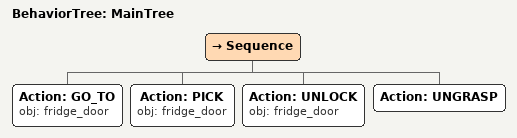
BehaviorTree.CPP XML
<root main_tree_to_execute="MainTree">
  <BehaviorTree ID="MainTree">
    <Sequence>
      <!-- Go to fridge_door -->
      <Action ID="GO_TO" obj="fridge_door" />
      <!-- Pick fridge_door -->
      <Action ID="PICK" obj="fridge_door" />
      <!-- Unlock fridge_door -->
      <Action ID="UNLOCK" obj="fridge_door" />
      <!-- Ungrasp -->
      <Action ID="UNGRASP" />
    </Sequence>
  </BehaviorTree>
</root>
